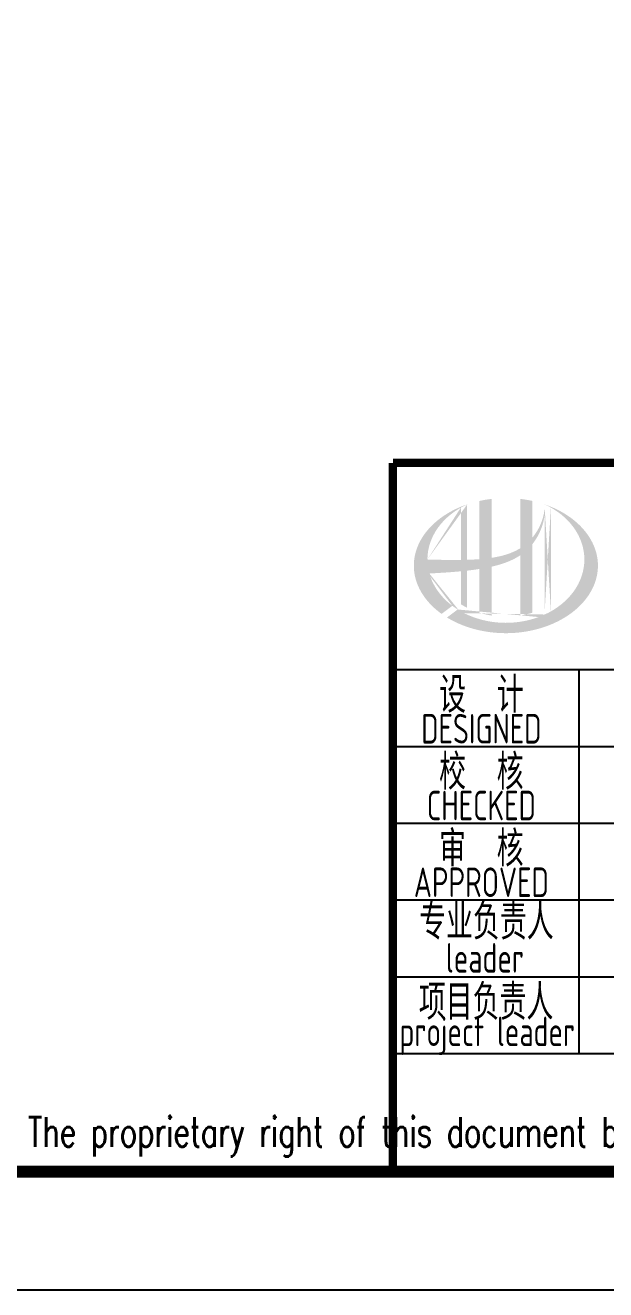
# Model space of a CAD drawing. Extents: x 5279878 to 5976284, y -275259 to -27697.
# Drawn here: x 5377612 to 5382531, y -212305 to -201600 of the extents above; entities that cross this region are included whole.
import ezdxf
from ezdxf.enums import TextEntityAlignment as Align

# ---------------------------------------------------------------- set-up
doc = ezdxf.new("R2010")
doc.units = 0
doc.header["$LTSCALE"] = 1000
doc.header["$MEASUREMENT"] = 0
doc.layers.get('0').update_dxf_attribs({"linetype": 'CONTINUOUS'})
doc.layers.add('PUB_TITLE', color=4, linetype='CONTINUOUS')
doc.styles.add('AHD', font='sceie.shx', dxfattribs={"width": 0.7, "bigfont": 'sceic.shx'})
doc.styles.add('ECEC_TQ', font='txt_l.shx', dxfattribs={"bigfont": 'hztxt_l.shx'})

msp = doc.modelspace()

# ---------------------------------------------------------------- hatches: boundary and pattern name
h = msp.add_hatch(color=256)
edge = h.paths.add_edge_path()
edge.add_spline(control_points=[(5381563.3, -206183.5), (5381569.4, -206182.1), (5381575.5, -206180.7), (5381624.6, -206168.8), (5381667.2, -206155.8), (5381742.2, -206124.7), (5381775.1, -206107.7), (5381806, -206087.2)], knot_values=[61.629012, 61.629012, 61.629012, 61.629012, 63.3304306, 63.3304306, 75.3536336, 75.3536336, 85.3986489, 85.3986489, 85.3986489, 85.3986489], degree=3, periodic=0)
edge.add_line((5381806, -206087.2), (5381806, -206597.4))
edge.add_spline(control_points=[(5381806, -206597.4), (5381823.2, -206594.6), (5381840.2, -206591.3), (5381874.9, -206583.2), (5381892.6, -206578.4), (5381910, -206573)], knot_values=[4.9084564, 4.9084564, 4.9084564, 4.9084564, 4.9928212, 4.9928212, 5.0830337, 5.0830337, 5.0830337, 5.0830337], degree=3, periodic=0)
edge.add_line((5381910, -206573), (5381910, -205991.5))
edge.add_spline(control_points=[(5381910, -205991.5), (5381918.6, -205980.6), (5381926.8, -205969.2), (5381952.9, -205929.6), (5381968.6, -205899.6), (5381997.8, -205826.8), (5382009.1, -205783.1), (5382013.7, -205737.7), (5382013.9, -205736.5), (5382014, -205735.2)], knot_values=[97.9917441, 97.9917441, 97.9917441, 97.9917441, 101.6421898, 101.6421898, 110.3379755, 110.3379755, 121.9343221, 121.9343221, 122.2706915, 122.2706915, 122.2706915, 122.2706915], degree=3, periodic=0)
edge.add_line((5382014, -205735.2), (5382014, -205664.8))
edge.add_spline(control_points=[(5382014, -205664.8), (5382013.9, -205672.4), (5382013.6, -205680.1), (5382013, -205687.8)], knot_values=[126.194075, 126.194075, 126.194075, 126.194075, 128.3967624, 128.3967624, 128.3967624, 128.3967624], degree=3, periodic=0)
edge.add_spline(control_points=[(5382013, -205687.8), (5382012.5, -205694), (5382011.9, -205700.2), (5382011.1, -205706.4)], knot_values=[124.4170495, 124.4170495, 124.4170495, 124.4170495, 126.194075, 126.194075, 126.194075, 126.194075], degree=3, periodic=0)
edge.add_spline(control_points=[(5382011.1, -205706.4), (5382010, -205715.5), (5382008.5, -205724.6), (5382006.7, -205733.7)], knot_values=[121.8052898, 121.8052898, 121.8052898, 121.8052898, 124.4170495, 124.4170495, 124.4170495, 124.4170495], degree=3, periodic=0)
edge.add_spline(control_points=[(5382006.7, -205733.7), (5382004.3, -205745.9), (5382001.4, -205758), (5381997.9, -205770)], knot_values=[118.3157402, 118.3157402, 118.3157402, 118.3157402, 121.8052898, 121.8052898, 121.8052898, 121.8052898], degree=3, periodic=0)
edge.add_spline(control_points=[(5381997.9, -205770), (5381994.4, -205782.1), (5381990.4, -205794.2), (5381985.8, -205806)], knot_values=[114.7959879, 114.7959879, 114.7959879, 114.7959879, 118.3157402, 118.3157402, 118.3157402, 118.3157402], degree=3, periodic=0)
edge.add_spline(control_points=[(5381985.8, -205806), (5381981.3, -205817.7), (5381976.4, -205829.3), (5381970.9, -205840.6)], knot_values=[111.3296409, 111.3296409, 111.3296409, 111.3296409, 114.7959879, 114.7959879, 114.7959879, 114.7959879], degree=3, periodic=0)
edge.add_spline(control_points=[(5381970.9, -205840.6), (5381965.4, -205852.2), (5381959.4, -205863.5), (5381952.9, -205874.6)], knot_values=[107.7952896, 107.7952896, 107.7952896, 107.7952896, 111.3296409, 111.3296409, 111.3296409, 111.3296409], degree=3, periodic=0)
edge.add_spline(control_points=[(5381952.9, -205874.6), (5381946.6, -205885.4), (5381939.9, -205896), (5381932.8, -205906.2)], knot_values=[104.3435789, 104.3435789, 104.3435789, 104.3435789, 107.7952896, 107.7952896, 107.7952896, 107.7952896], degree=3, periodic=0)
edge.add_spline(control_points=[(5381932.8, -205906.2), (5381925.6, -205916.6), (5381918, -205926.7), (5381910, -205936.4)], knot_values=[100.8506997, 100.8506997, 100.8506997, 100.8506997, 104.3435789, 104.3435789, 104.3435789, 104.3435789], degree=3, periodic=0)
edge.add_line((5381910, -205936.4), (5381910, -205627.1))
edge.add_spline(control_points=[(5381910, -205627.1), (5381875.9, -205619.5), (5381841.2, -205613.6), (5381806, -205609.6)], knot_values=[4.4239994, 4.4239994, 4.4239994, 4.4239994, 4.5587406, 4.5587406, 4.5587406, 4.5587406], degree=3, periodic=0)
edge.add_line((5381806, -205609.6), (5381806, -206027.7))
edge.add_spline(control_points=[(5381806, -206027.7), (5381734, -206072.2), (5381649.8, -206095.4), (5381563.3, -206108.5)], knot_values=[63.2462151, 63.2462151, 63.2462151, 63.2462151, 87.6891235, 87.6891235, 87.6891235, 87.6891235], degree=3, periodic=0)
edge.add_line((5381563.3, -206108.5), (5381563.3, -205609.6))
edge.add_spline(control_points=[(5381563.3, -205609.6), (5381528.2, -205613.6), (5381493.4, -205619.5), (5381459.3, -205627.1)], knot_values=[4.8660382, 4.8660382, 4.8660382, 4.8660382, 5.0007773, 5.0007773, 5.0007773, 5.0007773], degree=3, periodic=0)
edge.add_line((5381459.3, -205627.1), (5381459.3, -206119.9))
edge.add_spline(control_points=[(5381459.3, -206119.9), (5381457.6, -206120), (5381422.7, -206122.7), (5381388.1, -206124.4), (5381355.3, -206125.5)], knot_values=[43.6573559, 43.6573559, 43.6573559, 43.6573559, 44.1342527, 53.4970917, 53.4970917, 53.4970917, 53.4970917], degree=3, periodic=0)
edge.add_line((5381355.3, -206125.5), (5381355.3, -205656.3))
edge.add_spline(control_points=[(5381355.3, -205656.3), (5381338.3, -205662.2), (5381321.5, -205668.5), (5381305.1, -205675.2)], knot_values=[5.1415698, 5.1415698, 5.1415698, 5.1415698, 5.2129208, 5.2129208, 5.2129208, 5.2129208], degree=3, periodic=0)
edge.add_spline(control_points=[(5381305.1, -205675.2), (5381298.2, -205678), (5381291.4, -205680.9), (5381259.1, -205695.1), (5381234.6, -205707.4), (5381211.1, -205720.6)], knot_values=[5.2129208, 5.2129208, 5.2129208, 5.2129208, 5.2429596, 5.2429596, 5.3556227, 5.3556227, 5.3556227, 5.3556227], degree=3, periodic=0)
edge.add_spline(control_points=[(5381211.1, -205720.6), (5381196.2, -205728.9), (5381181.8, -205737.7), (5381167.8, -205746.8)], knot_values=[5.3556227, 5.3556227, 5.3556227, 5.3556227, 5.4269737, 5.4269737, 5.4269737, 5.4269737], degree=3, periodic=0)
edge.add_spline(control_points=[(5381167.8, -205746.8), (5381160.4, -205751.6), (5381153.1, -205756.5), (5381139.6, -205766), (5381133.4, -205770.5), (5381127.3, -205775.1)], knot_values=[5.4269737, 5.4269737, 5.4269737, 5.4269737, 5.4647645, 5.4647645, 5.4983247, 5.4983247, 5.4983247, 5.4983247], degree=3, periodic=0)
edge.add_spline(control_points=[(5381127.3, -205775.1), (5381101.2, -205794.7), (5381077.1, -205815.6), (5381055.2, -205837.5)], knot_values=[5.4983247, 5.4983247, 5.4983247, 5.4983247, 5.6410266, 5.6410266, 5.6410266, 5.6410266], degree=3, periodic=0)
edge.add_spline(control_points=[(5381055.2, -205837.5), (5381048.2, -205844.5), (5381041.5, -205851.6), (5381021, -205874.2), (5381008.1, -205890.1), (5380996.3, -205906.3)], knot_values=[5.6410266, 5.6410266, 5.6410266, 5.6410266, 5.6865694, 5.6865694, 5.7837285, 5.7837285, 5.7837285, 5.7837285], degree=3, periodic=0)
edge.add_spline(control_points=[(5380996.3, -205906.3), (5380981.2, -205927.1), (5380967.9, -205948.4), (5380954.8, -205973.4), (5380953.2, -205976.6), (5380951.6, -205979.8)], knot_values=[5.7837285, 5.7837285, 5.7837285, 5.7837285, 5.9083744, 5.9083744, 5.9264305, 5.9264305, 5.9264305, 5.9264305], degree=3, periodic=0)
edge.add_spline(control_points=[(5380951.6, -205979.8), (5380939.1, -206004.9), (5380929.1, -206030.5), (5380921.6, -206056.5)], knot_values=[5.9264305, 5.9264305, 5.9264305, 5.9264305, 6.0691324, 6.0691324, 6.0691324, 6.0691324], degree=3, periodic=0)
edge.add_spline(control_points=[(5380921.6, -206056.5), (5380918.4, -206067.6), (5380915.6, -206078.7), (5380910.2, -206104.9), (5380908, -206119.9), (5380906.5, -206135)], knot_values=[6.0691324, 6.0691324, 6.0691324, 6.0691324, 6.1301793, 6.1301793, 6.2118343, 6.2118343, 6.2118343, 6.2118343], degree=3, periodic=0)
edge.add_spline(control_points=[(5380906.5, -206135), (5380905.3, -206148.2), (5380904.7, -206161.4), (5380904.7, -206174.5)], knot_values=[6.2118343, 6.2118343, 6.2118343, 6.2118343, 6.2831853, 6.2831853, 6.2831853, 6.2831853], degree=3, periodic=0)
edge.add_spline(control_points=[(5380904.7, -206174.5), (5380904.7, -206183.9), (5380905, -206193.2), (5380905.6, -206202.5)], knot_values=[6.2831853, 6.2831853, 6.2831853, 6.2831853, 6.3336547, 6.3336547, 6.3336547, 6.3336547], degree=3, periodic=0)
edge.add_spline(control_points=[(5380905.6, -206202.5), (5380906.9, -206221.2), (5380909.4, -206239.8), (5380913.1, -206258.3)], knot_values=[6.3336547, 6.3336547, 6.3336547, 6.3336547, 6.4345936, 6.4345936, 6.4345936, 6.4345936], degree=3, periodic=0)
edge.add_spline(control_points=[(5380913.1, -206258.3), (5380913.4, -206259.5), (5380913.6, -206260.7), (5380917.6, -206279.2), (5380922.3, -206296.4), (5380928.2, -206313.4)], knot_values=[6.4345936, 6.4345936, 6.4345936, 6.4345936, 6.4412784, 6.4412784, 6.5355325, 6.5355325, 6.5355325, 6.5355325], degree=3, periodic=0)
edge.add_spline(control_points=[(5380928.2, -206313.4), (5380934.5, -206331.7), (5380942, -206349.7), (5380950.7, -206367.5)], knot_values=[6.5355325, 6.5355325, 6.5355325, 6.5355325, 6.6364714, 6.6364714, 6.6364714, 6.6364714], degree=3, periodic=0)
edge.add_spline(control_points=[(5380950.7, -206367.5), (5380952.9, -206372), (5380955.2, -206376.4), (5380964.5, -206394.1), (5380972.2, -206407.1), (5380980.6, -206420)], knot_values=[6.6364714, 6.6364714, 6.6364714, 6.6364714, 6.6618943, 6.6618943, 6.7374102, 6.7374102, 6.7374102, 6.7374102], degree=3, periodic=0)
edge.add_spline(control_points=[(5380980.6, -206420), (5380991.8, -206437.1), (5381004.2, -206453.9), (5381017.7, -206470.3)], knot_values=[6.7374102, 6.7374102, 6.7374102, 6.7374102, 6.8383491, 6.8383491, 6.8383491, 6.8383491], degree=3, periodic=0)
edge.add_spline(control_points=[(5381017.7, -206470.3), (5381023.6, -206477.5), (5381029.7, -206484.5), (5381044.3, -206500.5), (5381052.8, -206509.3), (5381061.7, -206518)], knot_values=[6.8383491, 6.8383491, 6.8383491, 6.8383491, 6.8825101, 6.8825101, 6.939288, 6.939288, 6.939288, 6.939288], degree=3, periodic=0)
edge.add_spline(control_points=[(5381061.7, -206518), (5381077.5, -206533.3), (5381094.3, -206548.2), (5381112.2, -206562.4)], knot_values=[6.939288, 6.939288, 6.939288, 6.939288, 7.0402268, 7.0402268, 7.0402268, 7.0402268], degree=3, periodic=0)
edge.add_spline(control_points=[(5381112.2, -206562.4), (5381121.2, -206569.5), (5381130.4, -206576.4), (5381139.8, -206583.2)], knot_values=[7.0402268, 7.0402268, 7.0402268, 7.0402268, 7.0906963, 7.0906963, 7.0906963, 7.0906963], degree=3, periodic=0)
edge.add_line((5381139.8, -206583.2), (5381231, -206514.8))
edge.add_ellipse((5381684.7, -206122.5), major_axis=(665, 0), ratio=0.8066765, start_angle=192.81901, end_angle=226.98533, ccw=False)
edge.add_spline(control_points=[(5381036.2, -206241.6), (5381060.3, -206240.1), (5381084.3, -206238.6), (5381173, -206233.1), (5381237.8, -206228.8), (5381303.3, -206222.5)], knot_values=[11.3982633, 11.3982633, 11.3982633, 11.3982633, 18.4072897, 18.4072897, 37.1809397, 37.1809397, 37.1809397, 37.1809397], degree=3, periodic=0)
edge.add_line((5381303.3, -206222.5), (5381303.3, -206501.5))
edge.add_spline(control_points=[(5381303.3, -206501.5), (5381306.9, -206503.8), (5381310.5, -206506), (5381327.4, -206516.2), (5381341.2, -206523.8), (5381355.3, -206530.9)], knot_values=[4.0499446, 4.0499446, 4.0499446, 4.0499446, 4.0720206, 4.0720206, 4.153257, 4.153257, 4.153257, 4.153257], degree=3, periodic=0)
edge.add_line((5381355.3, -206530.9), (5381355.3, -206217))
edge.add_spline(control_points=[(5381355.3, -206217), (5381387.5, -206213.4), (5381419.9, -206209.1), (5381454.8, -206203.7), (5381457, -206203.4), (5381459.3, -206203)], knot_values=[42.1350086, 42.1350086, 42.1350086, 42.1350086, 51.3072277, 51.3072277, 51.9485742, 51.9485742, 51.9485742, 51.9485742], degree=3, periodic=0)
edge.add_line((5381459.3, -206203), (5381459.3, -206573))
edge.add_spline(control_points=[(5381459.3, -206573), (5381493, -206583.5), (5381527.8, -206591.7), (5381563.3, -206597.4)], knot_values=[4.3417397, 4.3417397, 4.3417397, 4.3417397, 4.5163155, 4.5163155, 4.5163155, 4.5163155], degree=3, periodic=0)
edge.add_line((5381563.3, -206597.4), (5381563.3, -206183.5))
edge = h.paths.add_edge_path(flags=16)
edge.add_ellipse((5381684.7, -206122.5), major_axis=(665, 0), ratio=0.8066765, start_angle=124.98746, end_angle=179.99898, ccw=False)
edge.add_line((5381303.3, -205683), (5381303.3, -206126.6))
edge.add_spline(control_points=[(5381303.3, -206126.6), (5381208, -206128), (5381114, -206124.9), (5381019.6, -206122.5)], knot_values=[11.2737302, 11.2737302, 11.2737302, 11.2737302, 38.6875129, 38.6875129, 38.6875129, 38.6875129], degree=3, periodic=0)
edge = h.paths.add_edge_path()
edge.add_spline(control_points=[(5381185.8, -206613.7), (5381216.9, -206632.7), (5381250, -206650), (5381334.6, -206687.2), (5381387.9, -206705), (5381498.6, -206731.6), (5381556.1, -206740.3), (5381672.2, -206748.1), (5381730.9, -206747.1), (5381846.5, -206735.7), (5381903.4, -206725.1), (5382012.4, -206695.1), (5382064.5, -206675.6), (5382161.4, -206628.7), (5382206.2, -206601.3), (5382286.2, -206540.4), (5382321.3, -206506.8), (5382380.7, -206435.3), (5382404.8, -206397.5), (5382441.2, -206319.3), (5382453.4, -206279.1), (5382466, -206197.9), (5382466.3, -206156.9), (5382454.8, -206075.5), (5382443, -206034.9), (5382407.4, -205956.2), (5382383.6, -205918), (5382324.8, -205845.8), (5382289.8, -205811.9), (5382210, -205750.2), (5382165.2, -205722.5), (5382084, -205682.8), (5382049.6, -205668.6), (5382014, -205656.3)], knot_values=[0.8864206, 0.8864206, 0.8864206, 0.8864206, 1.0405566, 1.0405566, 1.2611724, 1.2611724, 1.4817883, 1.4817883, 1.7024042, 1.7024042, 1.9230201, 1.9230201, 2.1436359, 2.1436359, 2.3642518, 2.3642518, 2.5848677, 2.5848677, 2.8054836, 2.8054836, 3.0260994, 3.0260994, 3.2467153, 3.2467153, 3.4685202, 3.4685202, 3.6903251, 3.6903251, 3.9121301, 3.9121301, 4.133935, 4.133935, 4.2832086, 4.2832086, 4.2832086, 4.2832086], degree=3, periodic=0)
edge.add_line((5382014, -205656.3), (5382014, -205656.4))
edge.add_spline(control_points=[(5382014, -205656.5), (5382014, -205659.2), (5382014, -205662), (5382014, -205664.8)], knot_values=[128.3967624, 128.3967624, 128.3967624, 128.3967624, 129.1921934, 129.1921934, 129.1921934, 129.1921934], degree=3, periodic=0)
edge.add_line((5382014, -205664.8), (5382014, -206588.6))
edge.add_ellipse((5381684.7, -206122.5), major_axis=(665, 0), ratio=0.8066765, start_angle=232.10542, end_angle=299.68334, ccw=False)
edge.add_line((5381276.2, -206545.9), (5381185.8, -206613.7))
edge = h.paths.add_edge_path(flags=16)
edge.add_ellipse((5381684.7, -206122.5), major_axis=(665, 0), ratio=0.8066765, start_angle=304.98746, end_angle=415.01211, ccw=False)
edge.add_line((5382066, -206562.1), (5382066, -205683))

# ---------------------------------------------------------------- linework, layer by layer
for p, q in [((5380726.8, -207055.2), (5391726.8, -207055.2)), ((5382306.8, -210305.2), (5382306.8, -207055.2)), ((5382306.8, -210305.2), (5382306.8, -207055.2)), ((5382306.8, -210305.2), (5382306.8, -207055.2)), ((5380726.8, -207705.2), (5386226.8, -207705.2)), ((5380726.8, -208355.2), (5386226.8, -208355.2)), ((5380726.8, -209005.2), (5386226.8, -209005.2)), ((5380726.8, -209655.2), (5386226.8, -209655.2)), ((5380726.8, -210305.2), (5398726.8, -210305.2)), ((5380726.8, -211305.2), (5398726.8, -211305.2))]:
    msp.add_line(p, q)
at = {"const_width": 70}
for points in [[(5398726.8, -205305.2), (5380726.8, -205305.2)], [(5380726.8, -205305.2), (5380726.8, -211305.2)]]:
    msp.add_lwpolyline(points, dxfattribs=at)
at = {"layer": 'PUB_TITLE', "color": 4}
msp.add_lwpolyline([(5315626.8, -212305.2), (5399726.8, -212305.2), (5399726.8, -152905.2), (5315626.8, -152905.2)], close=True, dxfattribs=at)
at = {"layer": 'PUB_TITLE', "color": 4, "const_width": 100}
msp.add_lwpolyline([(5318126.8, -211305.2), (5398726.8, -211305.2), (5398726.8, -153905.2), (5318126.8, -153905.2)], close=True, dxfattribs=at)

# ---------------------------------------------------------------- texts
for s, height, style, width, p in [('设  计', 300, 'AHD', 0.8, (5381476.8, -207255.2)), ('设  计', 300, 'AHD', 0.8, (5381476.8, -207255.2)), ('DESIGNED', 250, 'AHD', 0.8, (5381476.8, -207555.2)), ('DESIGNED', 250, 'AHD', 0.8, (5381476.8, -207555.2)), ('校  核', 300, 'AHD', 0.8, (5381476.8, -207905.2)), ('校  核', 300, 'AHD', 0.8, (5381476.8, -207905.2)), ('CHECKED', 250, 'AHD', 0.8, (5381476.8, -208205.2)), ('CHECKED', 250, 'AHD', 0.8, (5381476.8, -208205.2)), ('审  核', 300, 'AHD', 0.8, (5381476.8, -208555.2)), ('审  核', 300, 'AHD', 0.8, (5381476.8, -208555.2)), ('APPROVED', 250, 'AHD', 0.8, (5381476.8, -208855.2)), ('APPROVED', 250, 'AHD', 0.8, (5381476.8, -208855.2)), ('专业负责人', 300, 'AHD', 0.8, (5381519.8, -209175.2)), ('leader', 250, 'AHD', 0.8, (5381506.8, -209495.2)), ('项目负责人', 300, 'AHD', 0.8, (5381516.8, -209855.2)), ('project leader', 250, 'AHD', 0.8, (5381526.8, -210155.2)), ('The proprietary right of this document belongs to Anhui Huadong Chemical And Medical Engineering  Co.,Ltd.  and any replication or transfer to the 3rd. side is forbidden without its permission. ', 250, 'ECEC_TQ', 0.72, (5389726.8, -211005.2))]:
    msp.add_text(s, height=height, dxfattribs=dict(style=style, width=width)).set_placement(p, align=Align.MIDDLE)

doc.saveas('drawing.dxf')
